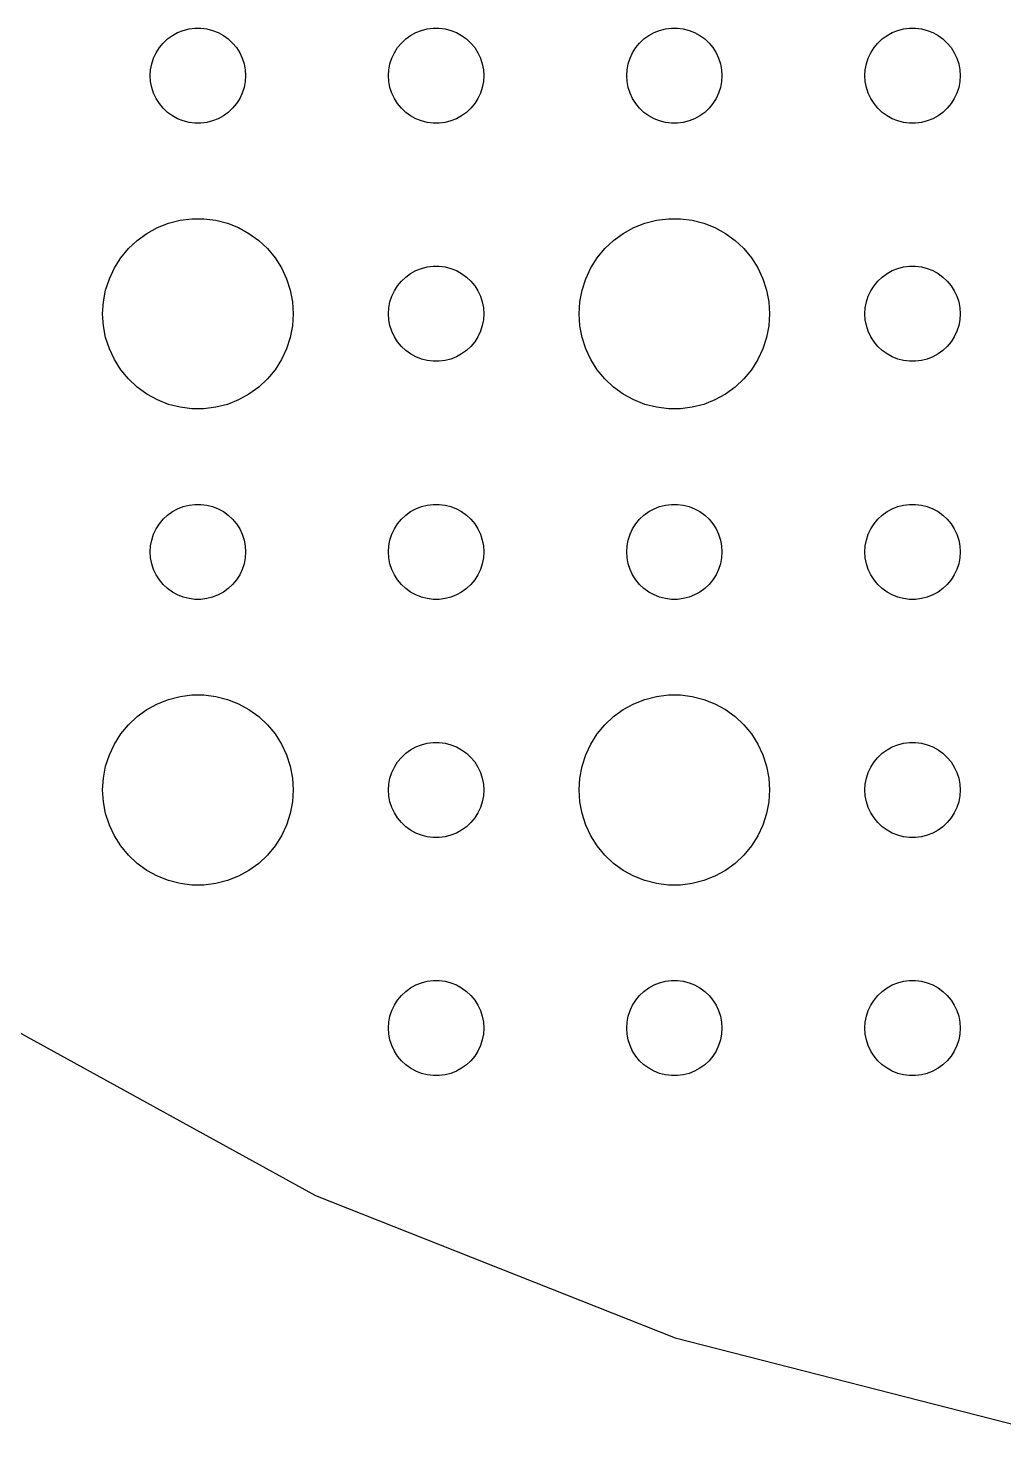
# Model space of a CAD drawing. Header units: metres. Extents: x -97 to 97, y -97 to 97.
# Drawn here: x -50.35 to -19.62, y -95.28 to -51 of the extents above; entities that cross this region are included whole.
import ezdxf

# ---------------------------------------------------------------- set-up
doc = ezdxf.new("R2010")
doc.units = ezdxf.units.M

msp = doc.modelspace()

# ---------------------------------------------------------------- linework, layer by layer
for p, q in [((-46.0934, -51.4732), (-45.9561, -51.3442)), ((-45.9561, -51.3442), (-45.8037, -51.2335)), ((-45.8037, -51.2335), (-45.6387, -51.1428)), ((-45.6387, -51.1428), (-45.4635, -51.0734)), ((-45.4635, -51.0734), (-45.2811, -51.0266)), ((-45.2811, -51.0266), (-45.0942, -51.003)), ((-45.0942, -51.003), (-44.9058, -51.003)), ((-44.9058, -51.003), (-44.7189, -51.0266)), ((-44.7189, -51.0266), (-44.5365, -51.0734)), ((-44.5365, -51.0734), (-44.3613, -51.1428)), ((-44.3613, -51.1428), (-44.1963, -51.2335)), ((-44.1963, -51.2335), (-44.0439, -51.3442)), ((-44.0439, -51.3442), (-43.9065, -51.4732)), ((-38.5934, -51.4732), (-38.4561, -51.3442)), ((-38.4561, -51.3442), (-38.3037, -51.2335)), ((-38.3037, -51.2335), (-38.1387, -51.1428)), ((-38.1387, -51.1428), (-37.9635, -51.0734)), ((-37.9635, -51.0734), (-37.7811, -51.0266)), ((-37.7811, -51.0266), (-37.5942, -51.003)), ((-37.5942, -51.003), (-37.4058, -51.003)), ((-37.4058, -51.003), (-37.2189, -51.0266)), ((-37.2189, -51.0266), (-37.0365, -51.0734)), ((-37.0365, -51.0734), (-36.8613, -51.1428)), ((-36.8613, -51.1428), (-36.6963, -51.2335)), ((-36.6963, -51.2335), (-36.5439, -51.3442)), ((-36.5439, -51.3442), (-36.4065, -51.4732)), ((-31.0934, -51.4732), (-30.9561, -51.3442)), ((-30.9561, -51.3442), (-30.8037, -51.2335)), ((-30.8037, -51.2335), (-30.6387, -51.1428)), ((-30.6387, -51.1428), (-30.4635, -51.0734)), ((-30.4635, -51.0734), (-30.2811, -51.0266)), ((-30.2811, -51.0266), (-30.0942, -51.003)), ((-30.0942, -51.003), (-29.9058, -51.003)), ((-29.9058, -51.003), (-29.7189, -51.0266)), ((-29.7189, -51.0266), (-29.5365, -51.0734)), ((-29.5365, -51.0734), (-29.3613, -51.1428)), ((-29.3613, -51.1428), (-29.1963, -51.2335)), ((-29.1963, -51.2335), (-29.0439, -51.3442)), ((-29.0439, -51.3442), (-28.9065, -51.4732)), ((-23.5934, -51.4732), (-23.4561, -51.3442)), ((-23.4561, -51.3442), (-23.3037, -51.2335)), ((-23.3037, -51.2335), (-23.1387, -51.1428)), ((-23.1387, -51.1428), (-22.9635, -51.0734)), ((-22.9635, -51.0734), (-22.7811, -51.0266)), ((-22.7811, -51.0266), (-22.5942, -51.003)), ((-22.5942, -51.003), (-22.4058, -51.003)), ((-22.4058, -51.003), (-22.2189, -51.0266)), ((-22.2189, -51.0266), (-22.0365, -51.0734)), ((-22.0365, -51.0734), (-21.8613, -51.1428)), ((-21.8613, -51.1428), (-21.6963, -51.2335)), ((-21.6963, -51.2335), (-21.5439, -51.3442)), ((-21.5439, -51.3442), (-21.4065, -51.4732)), ((-46.3947, -51.9478), (-46.3145, -51.7774)), ((-46.3145, -51.7774), (-46.2135, -51.6183)), ((-46.2135, -51.6183), (-46.0934, -51.4732)), ((-43.9065, -51.4732), (-43.7865, -51.6183)), ((-43.7865, -51.6183), (-43.6855, -51.7774)), ((-43.6855, -51.7774), (-43.6053, -51.9478)), ((-38.8947, -51.9478), (-38.8145, -51.7774)), ((-38.8145, -51.7774), (-38.7135, -51.6183)), ((-38.7135, -51.6183), (-38.5934, -51.4732)), ((-36.4065, -51.4732), (-36.2865, -51.6183)), ((-36.2865, -51.6183), (-36.1855, -51.7774)), ((-36.1855, -51.7774), (-36.1053, -51.9478)), ((-31.3947, -51.9478), (-31.3145, -51.7774)), ((-31.3145, -51.7774), (-31.2135, -51.6183)), ((-31.2135, -51.6183), (-31.0934, -51.4732)), ((-28.9065, -51.4732), (-28.7865, -51.6183)), ((-28.7865, -51.6183), (-28.6855, -51.7774)), ((-28.6855, -51.7774), (-28.6053, -51.9478)), ((-23.8947, -51.9478), (-23.8145, -51.7774)), ((-23.8145, -51.7774), (-23.7135, -51.6183)), ((-23.7135, -51.6183), (-23.5934, -51.4732)), ((-21.4065, -51.4732), (-21.2865, -51.6183)), ((-21.2865, -51.6183), (-21.1855, -51.7774)), ((-21.1855, -51.7774), (-21.1053, -51.9478)), ((-46.4882, -52.312), (-46.4529, -52.127)), ((-46.4529, -52.127), (-46.3947, -51.9478)), ((-43.6053, -51.9478), (-43.5471, -52.127)), ((-43.5471, -52.127), (-43.5118, -52.312)), ((-38.9882, -52.312), (-38.9529, -52.127)), ((-38.9529, -52.127), (-38.8947, -51.9478)), ((-36.1053, -51.9478), (-36.0471, -52.127)), ((-36.0471, -52.127), (-36.0118, -52.312)), ((-31.4882, -52.312), (-31.4529, -52.127)), ((-31.4529, -52.127), (-31.3947, -51.9478)), ((-28.6053, -51.9478), (-28.5471, -52.127)), ((-28.5471, -52.127), (-28.5118, -52.312)), ((-23.9882, -52.312), (-23.9529, -52.127)), ((-23.9529, -52.127), (-23.8947, -51.9478)), ((-21.1053, -51.9478), (-21.0471, -52.127)), ((-21.0471, -52.127), (-21.0118, -52.312)), ((-46.5, -52.5), (-46.4882, -52.312)), ((-46.4882, -52.688), (-46.5, -52.5)), ((-46.4529, -52.873), (-46.4882, -52.688)), ((-43.5118, -52.688), (-43.5471, -52.873)), ((-43.5118, -52.312), (-43.5, -52.5)), ((-43.5, -52.5), (-43.5118, -52.688)), ((-39, -52.5), (-38.9882, -52.312)), ((-38.9882, -52.688), (-39, -52.5)), ((-38.9529, -52.873), (-38.9882, -52.688)), ((-36.0118, -52.688), (-36.0471, -52.873)), ((-36.0118, -52.312), (-36, -52.5)), ((-36, -52.5), (-36.0118, -52.688)), ((-31.5, -52.5), (-31.4882, -52.312)), ((-31.4882, -52.688), (-31.5, -52.5)), ((-31.4529, -52.873), (-31.4882, -52.688)), ((-28.5118, -52.688), (-28.5471, -52.873)), ((-28.5118, -52.312), (-28.5, -52.5)), ((-28.5, -52.5), (-28.5118, -52.688)), ((-24, -52.5), (-23.9882, -52.312)), ((-23.9882, -52.688), (-24, -52.5)), ((-23.9529, -52.873), (-23.9882, -52.688)), ((-21.0118, -52.688), (-21.0471, -52.873)), ((-21.0118, -52.312), (-21, -52.5)), ((-21, -52.5), (-21.0118, -52.688)), ((-46.3947, -53.0522), (-46.4529, -52.873)), ((-46.3145, -53.2226), (-46.3947, -53.0522)), ((-43.6053, -53.0522), (-43.6855, -53.2226)), ((-43.5471, -52.873), (-43.6053, -53.0522)), ((-38.8947, -53.0522), (-38.9529, -52.873)), ((-38.8145, -53.2226), (-38.8947, -53.0522)), ((-36.1053, -53.0522), (-36.1855, -53.2226)), ((-36.0471, -52.873), (-36.1053, -53.0522)), ((-31.3947, -53.0522), (-31.4529, -52.873)), ((-31.3145, -53.2226), (-31.3947, -53.0522)), ((-28.6053, -53.0522), (-28.6855, -53.2226)), ((-28.5471, -52.873), (-28.6053, -53.0522)), ((-23.8947, -53.0522), (-23.9529, -52.873)), ((-23.8145, -53.2226), (-23.8947, -53.0522)), ((-21.1053, -53.0522), (-21.1855, -53.2226)), ((-21.0471, -52.873), (-21.1053, -53.0522)), ((-46.2135, -53.3817), (-46.3145, -53.2226)), ((-46.0934, -53.5268), (-46.2135, -53.3817)), ((-45.9561, -53.6558), (-46.0934, -53.5268)), ((-43.9065, -53.5268), (-44.0439, -53.6558)), ((-43.7865, -53.3817), (-43.9065, -53.5268)), ((-43.6855, -53.2226), (-43.7865, -53.3817)), ((-38.7135, -53.3817), (-38.8145, -53.2226)), ((-38.5934, -53.5268), (-38.7135, -53.3817)), ((-38.4561, -53.6558), (-38.5934, -53.5268)), ((-36.4065, -53.5268), (-36.5439, -53.6558)), ((-36.2865, -53.3817), (-36.4065, -53.5268)), ((-36.1855, -53.2226), (-36.2865, -53.3817)), ((-31.2135, -53.3817), (-31.3145, -53.2226)), ((-31.0934, -53.5268), (-31.2135, -53.3817)), ((-30.9561, -53.6558), (-31.0934, -53.5268)), ((-28.9065, -53.5268), (-29.0439, -53.6558)), ((-28.7865, -53.3817), (-28.9065, -53.5268)), ((-28.6855, -53.2226), (-28.7865, -53.3817)), ((-23.7135, -53.3817), (-23.8145, -53.2226)), ((-23.5934, -53.5268), (-23.7135, -53.3817)), ((-23.4561, -53.6558), (-23.5934, -53.5268)), ((-21.4065, -53.5268), (-21.5439, -53.6558)), ((-21.2865, -53.3817), (-21.4065, -53.5268)), ((-21.1855, -53.2226), (-21.2865, -53.3817)), ((-45.8037, -53.7665), (-45.9561, -53.6558)), ((-45.6387, -53.8572), (-45.8037, -53.7665)), ((-45.4635, -53.9266), (-45.6387, -53.8572)), ((-45.2811, -53.9734), (-45.4635, -53.9266)), ((-45.0942, -53.997), (-45.2811, -53.9734)), ((-44.9058, -53.997), (-45.0942, -53.997)), ((-44.7189, -53.9734), (-44.9058, -53.997)), ((-44.5365, -53.9266), (-44.7189, -53.9734)), ((-44.3613, -53.8572), (-44.5365, -53.9266)), ((-44.1963, -53.7665), (-44.3613, -53.8572)), ((-44.0439, -53.6558), (-44.1963, -53.7665)), ((-38.3037, -53.7665), (-38.4561, -53.6558)), ((-38.1387, -53.8572), (-38.3037, -53.7665)), ((-37.9635, -53.9266), (-38.1387, -53.8572)), ((-37.7811, -53.9734), (-37.9635, -53.9266)), ((-37.5942, -53.997), (-37.7811, -53.9734)), ((-37.4058, -53.997), (-37.5942, -53.997)), ((-37.2189, -53.9734), (-37.4058, -53.997)), ((-37.0365, -53.9266), (-37.2189, -53.9734)), ((-36.8613, -53.8572), (-37.0365, -53.9266)), ((-36.6963, -53.7665), (-36.8613, -53.8572)), ((-36.5439, -53.6558), (-36.6963, -53.7665)), ((-30.8037, -53.7665), (-30.9561, -53.6558)), ((-30.6387, -53.8572), (-30.8037, -53.7665)), ((-30.4635, -53.9266), (-30.6387, -53.8572)), ((-30.2811, -53.9734), (-30.4635, -53.9266)), ((-30.0942, -53.997), (-30.2811, -53.9734)), ((-29.9058, -53.997), (-30.0942, -53.997)), ((-29.7189, -53.9734), (-29.9058, -53.997)), ((-29.5365, -53.9266), (-29.7189, -53.9734)), ((-29.3613, -53.8572), (-29.5365, -53.9266)), ((-29.1963, -53.7665), (-29.3613, -53.8572)), ((-29.0439, -53.6558), (-29.1963, -53.7665)), ((-23.3037, -53.7665), (-23.4561, -53.6558)), ((-23.1387, -53.8572), (-23.3037, -53.7665)), ((-22.9635, -53.9266), (-23.1387, -53.8572)), ((-22.7811, -53.9734), (-22.9635, -53.9266)), ((-22.5942, -53.997), (-22.7811, -53.9734)), ((-22.4058, -53.997), (-22.5942, -53.997)), ((-22.2189, -53.9734), (-22.4058, -53.997)), ((-22.0365, -53.9266), (-22.2189, -53.9734)), ((-21.8613, -53.8572), (-22.0365, -53.9266)), ((-21.6963, -53.7665), (-21.8613, -53.8572)), ((-21.5439, -53.6558), (-21.6963, -53.7665)), ((-45.927, -57.1468), (-45.5621, -57.0531)), ((-45.5621, -57.0531), (-45.1884, -57.0059)), ((-45.1884, -57.0059), (-44.8116, -57.0059)), ((-44.8116, -57.0059), (-44.4379, -57.0531)), ((-44.4379, -57.0531), (-44.0729, -57.1468)), ((-30.927, -57.1468), (-30.5621, -57.0531)), ((-30.5621, -57.0531), (-30.1884, -57.0059)), ((-30.1884, -57.0059), (-29.8116, -57.0059)), ((-29.8116, -57.0059), (-29.4379, -57.0531)), ((-29.4379, -57.0531), (-29.0729, -57.1468)), ((-46.9123, -57.6885), (-46.6075, -57.467)), ((-46.6075, -57.467), (-46.2773, -57.2855)), ((-46.2773, -57.2855), (-45.927, -57.1468)), ((-44.0729, -57.1468), (-43.7227, -57.2855)), ((-43.7227, -57.2855), (-43.3925, -57.467)), ((-43.3925, -57.467), (-43.0877, -57.6885)), ((-31.9123, -57.6885), (-31.6075, -57.467)), ((-31.6075, -57.467), (-31.2773, -57.2855)), ((-31.2773, -57.2855), (-30.927, -57.1468)), ((-29.0729, -57.1468), (-28.7227, -57.2855)), ((-28.7227, -57.2855), (-28.3925, -57.467)), ((-28.3925, -57.467), (-28.0877, -57.6885)), ((-47.427, -58.2366), (-47.1869, -57.9464)), ((-47.1869, -57.9464), (-46.9123, -57.6885)), ((-43.0877, -57.6885), (-42.8131, -57.9464)), ((-42.8131, -57.9464), (-42.5729, -58.2366)), ((-32.427, -58.2366), (-32.1869, -57.9464)), ((-32.1869, -57.9464), (-31.9123, -57.6885)), ((-28.0877, -57.6885), (-27.8131, -57.9464)), ((-27.8131, -57.9464), (-27.5729, -58.2366)), ((-47.6289, -58.5547), (-47.427, -58.2366)), ((-42.5729, -58.2366), (-42.3711, -58.5547)), ((-32.6289, -58.5547), (-32.427, -58.2366)), ((-27.5729, -58.2366), (-27.3711, -58.5547)), ((-47.7893, -58.8956), (-47.6289, -58.5547)), ((-42.3711, -58.5547), (-42.2107, -58.8956)), ((-38.5934, -58.9732), (-38.4561, -58.8442)), ((-38.4561, -58.8442), (-38.3037, -58.7335)), ((-38.3037, -58.7335), (-38.1387, -58.6428)), ((-38.1387, -58.6428), (-37.9635, -58.5734)), ((-37.9635, -58.5734), (-37.7811, -58.5266)), ((-37.7811, -58.5266), (-37.5942, -58.503)), ((-37.5942, -58.503), (-37.4058, -58.503)), ((-37.4058, -58.503), (-37.2189, -58.5266)), ((-37.2189, -58.5266), (-37.0365, -58.5734)), ((-37.0365, -58.5734), (-36.8613, -58.6428)), ((-36.8613, -58.6428), (-36.6963, -58.7335)), ((-36.6963, -58.7335), (-36.5439, -58.8442)), ((-36.5439, -58.8442), (-36.4065, -58.9732)), ((-32.7893, -58.8956), (-32.6289, -58.5547)), ((-27.3711, -58.5547), (-27.2107, -58.8956)), ((-23.5934, -58.9732), (-23.4561, -58.8442)), ((-23.4561, -58.8442), (-23.3037, -58.7335)), ((-23.3037, -58.7335), (-23.1387, -58.6428)), ((-23.1387, -58.6428), (-22.9635, -58.5734)), ((-22.9635, -58.5734), (-22.7811, -58.5266)), ((-22.7811, -58.5266), (-22.5942, -58.503)), ((-22.5942, -58.503), (-22.4058, -58.503)), ((-22.4058, -58.503), (-22.2189, -58.5266)), ((-22.2189, -58.5266), (-22.0365, -58.5734)), ((-22.0365, -58.5734), (-21.8613, -58.6428)), ((-21.8613, -58.6428), (-21.6963, -58.7335)), ((-21.6963, -58.7335), (-21.5439, -58.8442)), ((-21.5439, -58.8442), (-21.4065, -58.9732)), ((-47.9763, -59.624), (-47.9057, -59.2539)), ((-47.9057, -59.2539), (-47.7893, -58.8956)), ((-42.2107, -58.8956), (-42.0942, -59.2539)), ((-42.0942, -59.2539), (-42.0237, -59.624)), ((-38.8947, -59.4478), (-38.8145, -59.2774)), ((-38.8145, -59.2774), (-38.7135, -59.1183)), ((-38.7135, -59.1183), (-38.5934, -58.9732)), ((-36.4065, -58.9732), (-36.2865, -59.1183)), ((-36.2865, -59.1183), (-36.1855, -59.2774)), ((-36.1855, -59.2774), (-36.1053, -59.4478)), ((-32.9763, -59.624), (-32.9057, -59.2539)), ((-32.9057, -59.2539), (-32.7893, -58.8956)), ((-27.2107, -58.8956), (-27.0942, -59.2539)), ((-27.0942, -59.2539), (-27.0237, -59.624)), ((-23.8947, -59.4478), (-23.8145, -59.2774)), ((-23.8145, -59.2774), (-23.7135, -59.1183)), ((-23.7135, -59.1183), (-23.5934, -58.9732)), ((-21.4065, -58.9732), (-21.2865, -59.1183)), ((-21.2865, -59.1183), (-21.1855, -59.2774)), ((-21.1855, -59.2774), (-21.1053, -59.4478)), ((-48, -60), (-47.9763, -59.624)), ((-42.0237, -59.624), (-42, -60)), ((-38.9882, -59.812), (-38.9529, -59.627)), ((-38.9529, -59.627), (-38.8947, -59.4478)), ((-36.1053, -59.4478), (-36.0471, -59.627)), ((-36.0471, -59.627), (-36.0118, -59.812)), ((-33, -60), (-32.9763, -59.624)), ((-27.0237, -59.624), (-27, -60)), ((-23.9882, -59.812), (-23.9529, -59.627)), ((-23.9529, -59.627), (-23.8947, -59.4478)), ((-21.1053, -59.4478), (-21.0471, -59.627)), ((-21.0471, -59.627), (-21.0118, -59.812)), ((-47.9763, -60.376), (-48, -60)), ((-42, -60), (-42.0237, -60.376)), ((-39, -60), (-38.9882, -59.812)), ((-38.9882, -60.188), (-39, -60)), ((-38.9529, -60.373), (-38.9882, -60.188)), ((-36.0118, -60.188), (-36.0471, -60.373)), ((-36.0118, -59.812), (-36, -60)), ((-36, -60), (-36.0118, -60.188)), ((-32.9763, -60.376), (-33, -60)), ((-27, -60), (-27.0237, -60.376)), ((-24, -60), (-23.9882, -59.812)), ((-23.9882, -60.188), (-24, -60)), ((-23.9529, -60.373), (-23.9882, -60.188)), ((-21.0118, -60.188), (-21.0471, -60.373)), ((-21.0118, -59.812), (-21, -60)), ((-21, -60), (-21.0118, -60.188)), ((-47.9057, -60.7461), (-47.9763, -60.376)), ((-42.0237, -60.376), (-42.0942, -60.7461)), ((-38.8947, -60.5522), (-38.9529, -60.373)), ((-38.8145, -60.7226), (-38.8947, -60.5522)), ((-36.1053, -60.5522), (-36.1855, -60.7226)), ((-36.0471, -60.373), (-36.1053, -60.5522)), ((-32.9057, -60.7461), (-32.9763, -60.376)), ((-27.0237, -60.376), (-27.0942, -60.7461)), ((-23.8947, -60.5522), (-23.9529, -60.373)), ((-23.8145, -60.7226), (-23.8947, -60.5522)), ((-21.1053, -60.5522), (-21.1855, -60.7226)), ((-21.0471, -60.373), (-21.1053, -60.5522)), ((-47.7893, -61.1044), (-47.9057, -60.7461)), ((-47.6289, -61.4453), (-47.7893, -61.1044)), ((-42.2107, -61.1044), (-42.3711, -61.4453)), ((-42.0942, -60.7461), (-42.2107, -61.1044)), ((-38.7135, -60.8817), (-38.8145, -60.7226)), ((-38.5934, -61.0268), (-38.7135, -60.8817)), ((-38.4561, -61.1558), (-38.5934, -61.0268)), ((-36.4065, -61.0268), (-36.5439, -61.1558)), ((-36.2865, -60.8817), (-36.4065, -61.0268)), ((-36.1855, -60.7226), (-36.2865, -60.8817)), ((-32.7893, -61.1044), (-32.9057, -60.7461)), ((-32.6289, -61.4453), (-32.7893, -61.1044)), ((-27.2107, -61.1044), (-27.3711, -61.4453)), ((-27.0942, -60.7461), (-27.2107, -61.1044)), ((-23.7135, -60.8817), (-23.8145, -60.7226)), ((-23.5934, -61.0268), (-23.7135, -60.8817)), ((-23.4561, -61.1558), (-23.5934, -61.0268)), ((-21.4065, -61.0268), (-21.5439, -61.1558)), ((-21.2865, -60.8817), (-21.4065, -61.0268)), ((-21.1855, -60.7226), (-21.2865, -60.8817)), ((-47.427, -61.7634), (-47.6289, -61.4453)), ((-42.3711, -61.4453), (-42.5729, -61.7634)), ((-38.3037, -61.2665), (-38.4561, -61.1558)), ((-38.1387, -61.3572), (-38.3037, -61.2665)), ((-37.9635, -61.4266), (-38.1387, -61.3572)), ((-37.7811, -61.4734), (-37.9635, -61.4266)), ((-37.5942, -61.497), (-37.7811, -61.4734)), ((-37.4058, -61.497), (-37.5942, -61.497)), ((-37.2189, -61.4734), (-37.4058, -61.497)), ((-37.0365, -61.4266), (-37.2189, -61.4734)), ((-36.8613, -61.3572), (-37.0365, -61.4266)), ((-36.6963, -61.2665), (-36.8613, -61.3572)), ((-36.5439, -61.1558), (-36.6963, -61.2665)), ((-32.427, -61.7634), (-32.6289, -61.4453)), ((-27.3711, -61.4453), (-27.5729, -61.7634)), ((-23.3037, -61.2665), (-23.4561, -61.1558)), ((-23.1387, -61.3572), (-23.3037, -61.2665)), ((-22.9635, -61.4266), (-23.1387, -61.3572)), ((-22.7811, -61.4734), (-22.9635, -61.4266)), ((-22.5942, -61.497), (-22.7811, -61.4734)), ((-22.4058, -61.497), (-22.5942, -61.497)), ((-22.2189, -61.4734), (-22.4058, -61.497)), ((-22.0365, -61.4266), (-22.2189, -61.4734)), ((-21.8613, -61.3572), (-22.0365, -61.4266)), ((-21.6963, -61.2665), (-21.8613, -61.3572)), ((-21.5439, -61.1558), (-21.6963, -61.2665)), ((-47.1869, -62.0536), (-47.427, -61.7634)), ((-42.5729, -61.7634), (-42.8131, -62.0536)), ((-32.1869, -62.0536), (-32.427, -61.7634)), ((-27.5729, -61.7634), (-27.8131, -62.0536)), ((-46.9123, -62.3115), (-47.1869, -62.0536)), ((-46.6075, -62.533), (-46.9123, -62.3115)), ((-43.0877, -62.3115), (-43.3925, -62.533)), ((-42.8131, -62.0536), (-43.0877, -62.3115)), ((-31.9123, -62.3115), (-32.1869, -62.0536)), ((-31.6075, -62.533), (-31.9123, -62.3115)), ((-28.0877, -62.3115), (-28.3925, -62.533)), ((-27.8131, -62.0536), (-28.0877, -62.3115)), ((-46.2773, -62.7145), (-46.6075, -62.533)), ((-45.927, -62.8532), (-46.2773, -62.7145)), ((-45.5621, -62.9469), (-45.927, -62.8532)), ((-44.0729, -62.8532), (-44.4379, -62.9469)), ((-43.7227, -62.7145), (-44.0729, -62.8532)), ((-43.3925, -62.533), (-43.7227, -62.7145)), ((-31.2773, -62.7145), (-31.6075, -62.533)), ((-30.927, -62.8532), (-31.2773, -62.7145)), ((-30.5621, -62.9469), (-30.927, -62.8532)), ((-29.0729, -62.8532), (-29.4379, -62.9469)), ((-28.7227, -62.7145), (-29.0729, -62.8532)), ((-28.3925, -62.533), (-28.7227, -62.7145)), ((-45.1884, -62.9941), (-45.5621, -62.9469)), ((-44.8116, -62.9941), (-45.1884, -62.9941)), ((-44.4379, -62.9469), (-44.8116, -62.9941)), ((-30.1884, -62.9941), (-30.5621, -62.9469)), ((-29.8116, -62.9941), (-30.1884, -62.9941)), ((-29.4379, -62.9469), (-29.8116, -62.9941)), ((-46.0934, -66.4732), (-45.9561, -66.3442)), ((-45.9561, -66.3442), (-45.8037, -66.2335)), ((-45.8037, -66.2335), (-45.6387, -66.1428)), ((-45.6387, -66.1428), (-45.4635, -66.0734)), ((-45.4635, -66.0734), (-45.2811, -66.0266)), ((-45.2811, -66.0266), (-45.0942, -66.003)), ((-45.0942, -66.003), (-44.9058, -66.003)), ((-44.9058, -66.003), (-44.7189, -66.0266)), ((-44.7189, -66.0266), (-44.5365, -66.0734)), ((-44.5365, -66.0734), (-44.3613, -66.1428)), ((-44.3613, -66.1428), (-44.1963, -66.2335)), ((-44.1963, -66.2335), (-44.0439, -66.3442)), ((-44.0439, -66.3442), (-43.9065, -66.4732)), ((-38.5934, -66.4732), (-38.4561, -66.3442)), ((-38.4561, -66.3442), (-38.3037, -66.2335)), ((-38.3037, -66.2335), (-38.1387, -66.1428)), ((-38.1387, -66.1428), (-37.9635, -66.0734)), ((-37.9635, -66.0734), (-37.7811, -66.0266)), ((-37.7811, -66.0266), (-37.5942, -66.003)), ((-37.5942, -66.003), (-37.4058, -66.003)), ((-37.4058, -66.003), (-37.2189, -66.0266)), ((-37.2189, -66.0266), (-37.0365, -66.0734)), ((-37.0365, -66.0734), (-36.8613, -66.1428)), ((-36.8613, -66.1428), (-36.6963, -66.2335)), ((-36.6963, -66.2335), (-36.5439, -66.3442)), ((-36.5439, -66.3442), (-36.4065, -66.4732)), ((-31.0934, -66.4732), (-30.9561, -66.3442)), ((-30.9561, -66.3442), (-30.8037, -66.2335)), ((-30.8037, -66.2335), (-30.6387, -66.1428)), ((-30.6387, -66.1428), (-30.4635, -66.0734)), ((-30.4635, -66.0734), (-30.2811, -66.0266)), ((-30.2811, -66.0266), (-30.0942, -66.003)), ((-30.0942, -66.003), (-29.9058, -66.003)), ((-29.9058, -66.003), (-29.7189, -66.0266)), ((-29.7189, -66.0266), (-29.5365, -66.0734)), ((-29.5365, -66.0734), (-29.3613, -66.1428)), ((-29.3613, -66.1428), (-29.1963, -66.2335)), ((-29.1963, -66.2335), (-29.0439, -66.3442)), ((-29.0439, -66.3442), (-28.9065, -66.4732)), ((-23.5934, -66.4732), (-23.4561, -66.3442)), ((-23.4561, -66.3442), (-23.3037, -66.2335)), ((-23.3037, -66.2335), (-23.1387, -66.1428)), ((-23.1387, -66.1428), (-22.9635, -66.0734)), ((-22.9635, -66.0734), (-22.7811, -66.0266)), ((-22.7811, -66.0266), (-22.5942, -66.003)), ((-22.5942, -66.003), (-22.4058, -66.003)), ((-22.4058, -66.003), (-22.2189, -66.0266)), ((-22.2189, -66.0266), (-22.0365, -66.0734)), ((-22.0365, -66.0734), (-21.8613, -66.1428)), ((-21.8613, -66.1428), (-21.6963, -66.2335)), ((-21.6963, -66.2335), (-21.5439, -66.3442)), ((-21.5439, -66.3442), (-21.4065, -66.4732)), ((-46.3947, -66.9478), (-46.3145, -66.7774)), ((-46.3145, -66.7774), (-46.2135, -66.6183)), ((-46.2135, -66.6183), (-46.0934, -66.4732)), ((-43.9065, -66.4732), (-43.7865, -66.6183)), ((-43.7865, -66.6183), (-43.6855, -66.7774)), ((-43.6855, -66.7774), (-43.6053, -66.9478)), ((-38.8947, -66.9478), (-38.8145, -66.7774)), ((-38.8145, -66.7774), (-38.7135, -66.6183)), ((-38.7135, -66.6183), (-38.5934, -66.4732)), ((-36.4065, -66.4732), (-36.2865, -66.6183)), ((-36.2865, -66.6183), (-36.1855, -66.7774)), ((-36.1855, -66.7774), (-36.1053, -66.9478)), ((-31.3947, -66.9478), (-31.3145, -66.7774)), ((-31.3145, -66.7774), (-31.2135, -66.6183)), ((-31.2135, -66.6183), (-31.0934, -66.4732)), ((-28.9065, -66.4732), (-28.7865, -66.6183)), ((-28.7865, -66.6183), (-28.6855, -66.7774)), ((-28.6855, -66.7774), (-28.6053, -66.9478)), ((-23.8947, -66.9478), (-23.8145, -66.7774)), ((-23.8145, -66.7774), (-23.7135, -66.6183)), ((-23.7135, -66.6183), (-23.5934, -66.4732)), ((-21.4065, -66.4732), (-21.2865, -66.6183)), ((-21.2865, -66.6183), (-21.1855, -66.7774)), ((-21.1855, -66.7774), (-21.1053, -66.9478)), ((-46.4882, -67.312), (-46.4529, -67.127)), ((-46.4529, -67.127), (-46.3947, -66.9478)), ((-43.6053, -66.9478), (-43.5471, -67.127)), ((-43.5471, -67.127), (-43.5118, -67.312)), ((-38.9882, -67.312), (-38.9529, -67.127)), ((-38.9529, -67.127), (-38.8947, -66.9478)), ((-36.1053, -66.9478), (-36.0471, -67.127)), ((-36.0471, -67.127), (-36.0118, -67.312)), ((-31.4882, -67.312), (-31.4529, -67.127)), ((-31.4529, -67.127), (-31.3947, -66.9478)), ((-28.6053, -66.9478), (-28.5471, -67.127)), ((-28.5471, -67.127), (-28.5118, -67.312)), ((-23.9882, -67.312), (-23.9529, -67.127)), ((-23.9529, -67.127), (-23.8947, -66.9478)), ((-21.1053, -66.9478), (-21.0471, -67.127)), ((-21.0471, -67.127), (-21.0118, -67.312)), ((-46.5, -67.5), (-46.4882, -67.312)), ((-46.4882, -67.688), (-46.5, -67.5)), ((-46.4529, -67.873), (-46.4882, -67.688)), ((-43.5118, -67.688), (-43.5471, -67.873)), ((-43.5118, -67.312), (-43.5, -67.5)), ((-43.5, -67.5), (-43.5118, -67.688)), ((-39, -67.5), (-38.9882, -67.312)), ((-38.9882, -67.688), (-39, -67.5)), ((-38.9529, -67.873), (-38.9882, -67.688)), ((-36.0118, -67.688), (-36.0471, -67.873)), ((-36.0118, -67.312), (-36, -67.5)), ((-36, -67.5), (-36.0118, -67.688)), ((-31.5, -67.5), (-31.4882, -67.312)), ((-31.4882, -67.688), (-31.5, -67.5)), ((-31.4529, -67.873), (-31.4882, -67.688)), ((-28.5118, -67.688), (-28.5471, -67.873)), ((-28.5118, -67.312), (-28.5, -67.5)), ((-28.5, -67.5), (-28.5118, -67.688)), ((-24, -67.5), (-23.9882, -67.312)), ((-23.9882, -67.688), (-24, -67.5)), ((-23.9529, -67.873), (-23.9882, -67.688)), ((-21.0118, -67.688), (-21.0471, -67.873)), ((-21.0118, -67.312), (-21, -67.5)), ((-21, -67.5), (-21.0118, -67.688)), ((-46.3947, -68.0522), (-46.4529, -67.873)), ((-46.3145, -68.2226), (-46.3947, -68.0522)), ((-43.6053, -68.0522), (-43.6855, -68.2226)), ((-43.5471, -67.873), (-43.6053, -68.0522)), ((-38.8947, -68.0522), (-38.9529, -67.873)), ((-38.8145, -68.2226), (-38.8947, -68.0522)), ((-36.1053, -68.0522), (-36.1855, -68.2226)), ((-36.0471, -67.873), (-36.1053, -68.0522)), ((-31.3947, -68.0522), (-31.4529, -67.873)), ((-31.3145, -68.2226), (-31.3947, -68.0522)), ((-28.6053, -68.0522), (-28.6855, -68.2226)), ((-28.5471, -67.873), (-28.6053, -68.0522)), ((-23.8947, -68.0522), (-23.9529, -67.873)), ((-23.8145, -68.2226), (-23.8947, -68.0522)), ((-21.1053, -68.0522), (-21.1855, -68.2226)), ((-21.0471, -67.873), (-21.1053, -68.0522)), ((-46.2135, -68.3817), (-46.3145, -68.2226)), ((-46.0934, -68.5268), (-46.2135, -68.3817)), ((-45.9561, -68.6558), (-46.0934, -68.5268)), ((-43.9065, -68.5268), (-44.0439, -68.6558)), ((-43.7865, -68.3817), (-43.9065, -68.5268)), ((-43.6855, -68.2226), (-43.7865, -68.3817)), ((-38.7135, -68.3817), (-38.8145, -68.2226)), ((-38.5934, -68.5268), (-38.7135, -68.3817)), ((-38.4561, -68.6558), (-38.5934, -68.5268)), ((-36.4065, -68.5268), (-36.5439, -68.6558)), ((-36.2865, -68.3817), (-36.4065, -68.5268)), ((-36.1855, -68.2226), (-36.2865, -68.3817)), ((-31.2135, -68.3817), (-31.3145, -68.2226)), ((-31.0934, -68.5268), (-31.2135, -68.3817)), ((-30.9561, -68.6558), (-31.0934, -68.5268)), ((-28.9065, -68.5268), (-29.0439, -68.6558)), ((-28.7865, -68.3817), (-28.9065, -68.5268)), ((-28.6855, -68.2226), (-28.7865, -68.3817)), ((-23.7135, -68.3817), (-23.8145, -68.2226)), ((-23.5934, -68.5268), (-23.7135, -68.3817)), ((-23.4561, -68.6558), (-23.5934, -68.5268)), ((-21.4065, -68.5268), (-21.5439, -68.6558)), ((-21.2865, -68.3817), (-21.4065, -68.5268)), ((-21.1855, -68.2226), (-21.2865, -68.3817)), ((-45.8037, -68.7665), (-45.9561, -68.6558)), ((-45.6387, -68.8572), (-45.8037, -68.7665)), ((-45.4635, -68.9266), (-45.6387, -68.8572)), ((-45.2811, -68.9734), (-45.4635, -68.9266)), ((-45.0942, -68.997), (-45.2811, -68.9734)), ((-44.9058, -68.997), (-45.0942, -68.997)), ((-44.7189, -68.9734), (-44.9058, -68.997)), ((-44.5365, -68.9266), (-44.7189, -68.9734)), ((-44.3613, -68.8572), (-44.5365, -68.9266)), ((-44.1963, -68.7665), (-44.3613, -68.8572)), ((-44.0439, -68.6558), (-44.1963, -68.7665)), ((-38.3037, -68.7665), (-38.4561, -68.6558)), ((-38.1387, -68.8572), (-38.3037, -68.7665)), ((-37.9635, -68.9266), (-38.1387, -68.8572)), ((-37.7811, -68.9734), (-37.9635, -68.9266)), ((-37.5942, -68.997), (-37.7811, -68.9734)), ((-37.4058, -68.997), (-37.5942, -68.997)), ((-37.2189, -68.9734), (-37.4058, -68.997)), ((-37.0365, -68.9266), (-37.2189, -68.9734)), ((-36.8613, -68.8572), (-37.0365, -68.9266)), ((-36.6963, -68.7665), (-36.8613, -68.8572)), ((-36.5439, -68.6558), (-36.6963, -68.7665)), ((-30.8037, -68.7665), (-30.9561, -68.6558)), ((-30.6387, -68.8572), (-30.8037, -68.7665)), ((-30.4635, -68.9266), (-30.6387, -68.8572)), ((-30.2811, -68.9734), (-30.4635, -68.9266)), ((-30.0942, -68.997), (-30.2811, -68.9734)), ((-29.9058, -68.997), (-30.0942, -68.997)), ((-29.7189, -68.9734), (-29.9058, -68.997)), ((-29.5365, -68.9266), (-29.7189, -68.9734)), ((-29.3613, -68.8572), (-29.5365, -68.9266)), ((-29.1963, -68.7665), (-29.3613, -68.8572)), ((-29.0439, -68.6558), (-29.1963, -68.7665)), ((-23.3037, -68.7665), (-23.4561, -68.6558)), ((-23.1387, -68.8572), (-23.3037, -68.7665)), ((-22.9635, -68.9266), (-23.1387, -68.8572)), ((-22.7811, -68.9734), (-22.9635, -68.9266)), ((-22.5942, -68.997), (-22.7811, -68.9734)), ((-22.4058, -68.997), (-22.5942, -68.997)), ((-22.2189, -68.9734), (-22.4058, -68.997)), ((-22.0365, -68.9266), (-22.2189, -68.9734)), ((-21.8613, -68.8572), (-22.0365, -68.9266)), ((-21.6963, -68.7665), (-21.8613, -68.8572)), ((-21.5439, -68.6558), (-21.6963, -68.7665)), ((-46.2773, -72.2855), (-45.927, -72.1468)), ((-45.927, -72.1468), (-45.5621, -72.0531)), ((-45.5621, -72.0531), (-45.1884, -72.0059)), ((-45.1884, -72.0059), (-44.8116, -72.0059)), ((-44.8116, -72.0059), (-44.4379, -72.0531)), ((-44.4379, -72.0531), (-44.0729, -72.1468)), ((-44.0729, -72.1468), (-43.7227, -72.2855)), ((-31.2773, -72.2855), (-30.927, -72.1468)), ((-30.927, -72.1468), (-30.5621, -72.0531)), ((-30.5621, -72.0531), (-30.1884, -72.0059)), ((-30.1884, -72.0059), (-29.8116, -72.0059)), ((-29.8116, -72.0059), (-29.4379, -72.0531)), ((-29.4379, -72.0531), (-29.0729, -72.1468)), ((-29.0729, -72.1468), (-28.7227, -72.2855)), ((-46.9123, -72.6885), (-46.6075, -72.467)), ((-46.6075, -72.467), (-46.2773, -72.2855)), ((-43.7227, -72.2855), (-43.3925, -72.467)), ((-43.3925, -72.467), (-43.0877, -72.6885)), ((-31.9123, -72.6885), (-31.6075, -72.467)), ((-31.6075, -72.467), (-31.2773, -72.2855)), ((-28.7227, -72.2855), (-28.3925, -72.467)), ((-28.3925, -72.467), (-28.0877, -72.6885)), ((-47.427, -73.2366), (-47.1869, -72.9464)), ((-47.1869, -72.9464), (-46.9123, -72.6885)), ((-43.0877, -72.6885), (-42.8131, -72.9464)), ((-42.8131, -72.9464), (-42.5729, -73.2366)), ((-32.427, -73.2366), (-32.1869, -72.9464)), ((-32.1869, -72.9464), (-31.9123, -72.6885)), ((-28.0877, -72.6885), (-27.8131, -72.9464)), ((-27.8131, -72.9464), (-27.5729, -73.2366)), ((-47.6289, -73.5547), (-47.427, -73.2366)), ((-42.5729, -73.2366), (-42.3711, -73.5547)), ((-32.6289, -73.5547), (-32.427, -73.2366)), ((-27.5729, -73.2366), (-27.3711, -73.5547)), ((-47.9057, -74.2539), (-47.7893, -73.8956)), ((-47.7893, -73.8956), (-47.6289, -73.5547)), ((-42.3711, -73.5547), (-42.2107, -73.8956)), ((-42.2107, -73.8956), (-42.0942, -74.2539)), ((-38.5934, -73.9732), (-38.4561, -73.8442)), ((-38.4561, -73.8442), (-38.3037, -73.7335)), ((-38.3037, -73.7335), (-38.1387, -73.6428)), ((-38.1387, -73.6428), (-37.9635, -73.5734)), ((-37.9635, -73.5734), (-37.7811, -73.5266)), ((-37.7811, -73.5266), (-37.5942, -73.503)), ((-37.5942, -73.503), (-37.4058, -73.503)), ((-37.4058, -73.503), (-37.2189, -73.5266)), ((-37.2189, -73.5266), (-37.0365, -73.5734)), ((-37.0365, -73.5734), (-36.8613, -73.6428)), ((-36.8613, -73.6428), (-36.6963, -73.7335)), ((-36.6963, -73.7335), (-36.5439, -73.8442)), ((-36.5439, -73.8442), (-36.4065, -73.9732)), ((-32.9057, -74.2539), (-32.7893, -73.8956)), ((-32.7893, -73.8956), (-32.6289, -73.5547)), ((-27.3711, -73.5547), (-27.2107, -73.8956)), ((-27.2107, -73.8956), (-27.0942, -74.2539)), ((-23.5934, -73.9732), (-23.4561, -73.8442)), ((-23.4561, -73.8442), (-23.3037, -73.7335)), ((-23.3037, -73.7335), (-23.1387, -73.6428)), ((-23.1387, -73.6428), (-22.9635, -73.5734)), ((-22.9635, -73.5734), (-22.7811, -73.5266)), ((-22.7811, -73.5266), (-22.5942, -73.503)), ((-22.5942, -73.503), (-22.4058, -73.503)), ((-22.4058, -73.503), (-22.2189, -73.5266)), ((-22.2189, -73.5266), (-22.0365, -73.5734)), ((-22.0365, -73.5734), (-21.8613, -73.6428)), ((-21.8613, -73.6428), (-21.6963, -73.7335)), ((-21.6963, -73.7335), (-21.5439, -73.8442)), ((-21.5439, -73.8442), (-21.4065, -73.9732)), ((-47.9763, -74.624), (-47.9057, -74.2539)), ((-42.0942, -74.2539), (-42.0237, -74.624)), ((-38.8947, -74.4478), (-38.8145, -74.2774)), ((-38.8145, -74.2774), (-38.7135, -74.1183)), ((-38.7135, -74.1183), (-38.5934, -73.9732)), ((-36.4065, -73.9732), (-36.2865, -74.1183)), ((-36.2865, -74.1183), (-36.1855, -74.2774)), ((-36.1855, -74.2774), (-36.1053, -74.4478)), ((-32.9763, -74.624), (-32.9057, -74.2539)), ((-27.0942, -74.2539), (-27.0237, -74.624)), ((-23.8947, -74.4478), (-23.8145, -74.2774)), ((-23.8145, -74.2774), (-23.7135, -74.1183)), ((-23.7135, -74.1183), (-23.5934, -73.9732)), ((-21.4065, -73.9732), (-21.2865, -74.1183)), ((-21.2865, -74.1183), (-21.1855, -74.2774)), ((-21.1855, -74.2774), (-21.1053, -74.4478)), ((-48, -75), (-47.9763, -74.624)), ((-42.0237, -74.624), (-42, -75)), ((-39, -75), (-38.9882, -74.812)), ((-38.9882, -74.812), (-38.9529, -74.627)), ((-38.9529, -74.627), (-38.8947, -74.4478)), ((-36.1053, -74.4478), (-36.0471, -74.627)), ((-36.0471, -74.627), (-36.0118, -74.812)), ((-36.0118, -74.812), (-36, -75)), ((-33, -75), (-32.9763, -74.624)), ((-27.0237, -74.624), (-27, -75)), ((-24, -75), (-23.9882, -74.812)), ((-23.9882, -74.812), (-23.9529, -74.627)), ((-23.9529, -74.627), (-23.8947, -74.4478)), ((-21.1053, -74.4478), (-21.0471, -74.627)), ((-21.0471, -74.627), (-21.0118, -74.812)), ((-21.0118, -74.812), (-21, -75)), ((-47.9763, -75.376), (-48, -75)), ((-42, -75), (-42.0237, -75.376)), ((-38.9882, -75.188), (-39, -75)), ((-38.9529, -75.373), (-38.9882, -75.188)), ((-36.0118, -75.188), (-36.0471, -75.373)), ((-36, -75), (-36.0118, -75.188)), ((-32.9763, -75.376), (-33, -75)), ((-27, -75), (-27.0237, -75.376)), ((-23.9882, -75.188), (-24, -75)), ((-23.9529, -75.373), (-23.9882, -75.188)), ((-21.0118, -75.188), (-21.0471, -75.373)), ((-21, -75), (-21.0118, -75.188)), ((-47.9057, -75.7461), (-47.9763, -75.376)), ((-42.0237, -75.376), (-42.0942, -75.7461)), ((-38.8947, -75.5522), (-38.9529, -75.373)), ((-38.8145, -75.7226), (-38.8947, -75.5522)), ((-36.1053, -75.5522), (-36.1855, -75.7226)), ((-36.0471, -75.373), (-36.1053, -75.5522)), ((-32.9057, -75.7461), (-32.9763, -75.376)), ((-27.0237, -75.376), (-27.0942, -75.7461)), ((-23.8947, -75.5522), (-23.9529, -75.373)), ((-23.8145, -75.7226), (-23.8947, -75.5522)), ((-21.1053, -75.5522), (-21.1855, -75.7226)), ((-21.0471, -75.373), (-21.1053, -75.5522)), ((-47.7893, -76.1044), (-47.9057, -75.7461)), ((-47.6289, -76.4453), (-47.7893, -76.1044)), ((-42.2107, -76.1044), (-42.3711, -76.4453)), ((-42.0942, -75.7461), (-42.2107, -76.1044)), ((-38.7135, -75.8817), (-38.8145, -75.7226)), ((-38.5934, -76.0268), (-38.7135, -75.8817)), ((-38.4561, -76.1558), (-38.5934, -76.0268)), ((-38.3037, -76.2665), (-38.4561, -76.1558)), ((-36.5439, -76.1558), (-36.6963, -76.2665)), ((-36.4065, -76.0268), (-36.5439, -76.1558)), ((-36.2865, -75.8817), (-36.4065, -76.0268)), ((-36.1855, -75.7226), (-36.2865, -75.8817)), ((-32.7893, -76.1044), (-32.9057, -75.7461)), ((-32.6289, -76.4453), (-32.7893, -76.1044)), ((-27.2107, -76.1044), (-27.3711, -76.4453)), ((-27.0942, -75.7461), (-27.2107, -76.1044)), ((-23.7135, -75.8817), (-23.8145, -75.7226)), ((-23.5934, -76.0268), (-23.7135, -75.8817)), ((-23.4561, -76.1558), (-23.5934, -76.0268)), ((-23.3037, -76.2665), (-23.4561, -76.1558)), ((-21.5439, -76.1558), (-21.6963, -76.2665)), ((-21.4065, -76.0268), (-21.5439, -76.1558)), ((-21.2865, -75.8817), (-21.4065, -76.0268)), ((-21.1855, -75.7226), (-21.2865, -75.8817)), ((-47.427, -76.7634), (-47.6289, -76.4453)), ((-42.3711, -76.4453), (-42.5729, -76.7634)), ((-38.1387, -76.3572), (-38.3037, -76.2665)), ((-37.9635, -76.4266), (-38.1387, -76.3572)), ((-37.7811, -76.4734), (-37.9635, -76.4266)), ((-37.5942, -76.497), (-37.7811, -76.4734)), ((-37.4058, -76.497), (-37.5942, -76.497)), ((-37.2189, -76.4734), (-37.4058, -76.497)), ((-37.0365, -76.4266), (-37.2189, -76.4734)), ((-36.8613, -76.3572), (-37.0365, -76.4266)), ((-36.6963, -76.2665), (-36.8613, -76.3572)), ((-32.427, -76.7634), (-32.6289, -76.4453)), ((-27.3711, -76.4453), (-27.5729, -76.7634)), ((-23.1387, -76.3572), (-23.3037, -76.2665)), ((-22.9635, -76.4266), (-23.1387, -76.3572)), ((-22.7811, -76.4734), (-22.9635, -76.4266)), ((-22.5942, -76.497), (-22.7811, -76.4734)), ((-22.4058, -76.497), (-22.5942, -76.497)), ((-22.2189, -76.4734), (-22.4058, -76.497)), ((-22.0365, -76.4266), (-22.2189, -76.4734)), ((-21.8613, -76.3572), (-22.0365, -76.4266)), ((-21.6963, -76.2665), (-21.8613, -76.3572)), ((-47.1869, -77.0536), (-47.427, -76.7634)), ((-42.5729, -76.7634), (-42.8131, -77.0536)), ((-32.1869, -77.0536), (-32.427, -76.7634)), ((-27.5729, -76.7634), (-27.8131, -77.0536)), ((-46.9123, -77.3115), (-47.1869, -77.0536)), ((-46.6075, -77.533), (-46.9123, -77.3115)), ((-43.0877, -77.3115), (-43.3925, -77.533)), ((-42.8131, -77.0536), (-43.0877, -77.3115)), ((-31.9123, -77.3115), (-32.1869, -77.0536)), ((-31.6075, -77.533), (-31.9123, -77.3115)), ((-28.0877, -77.3115), (-28.3925, -77.533)), ((-27.8131, -77.0536), (-28.0877, -77.3115)), ((-46.2773, -77.7145), (-46.6075, -77.533)), ((-45.927, -77.8532), (-46.2773, -77.7145)), ((-45.5621, -77.9469), (-45.927, -77.8532)), ((-44.0729, -77.8532), (-44.4379, -77.9469)), ((-43.7227, -77.7145), (-44.0729, -77.8532)), ((-43.3925, -77.533), (-43.7227, -77.7145)), ((-31.2773, -77.7145), (-31.6075, -77.533)), ((-30.927, -77.8532), (-31.2773, -77.7145)), ((-30.5621, -77.9469), (-30.927, -77.8532)), ((-29.0729, -77.8532), (-29.4379, -77.9469)), ((-28.7227, -77.7145), (-29.0729, -77.8532)), ((-28.3925, -77.533), (-28.7227, -77.7145)), ((-45.1884, -77.9941), (-45.5621, -77.9469)), ((-44.8116, -77.9941), (-45.1884, -77.9941)), ((-44.4379, -77.9469), (-44.8116, -77.9941)), ((-30.1884, -77.9941), (-30.5621, -77.9469)), ((-29.8116, -77.9941), (-30.1884, -77.9941)), ((-29.4379, -77.9469), (-29.8116, -77.9941)), ((-37.9635, -81.0734), (-37.7811, -81.0266)), ((-37.7811, -81.0266), (-37.5942, -81.003)), ((-37.5942, -81.003), (-37.4058, -81.003)), ((-37.4058, -81.003), (-37.2189, -81.0266)), ((-37.2189, -81.0266), (-37.0365, -81.0734)), ((-30.4635, -81.0734), (-30.2811, -81.0266)), ((-30.2811, -81.0266), (-30.0942, -81.003)), ((-30.0942, -81.003), (-29.9058, -81.003)), ((-29.9058, -81.003), (-29.7189, -81.0266)), ((-29.7189, -81.0266), (-29.5365, -81.0734)), ((-22.9635, -81.0734), (-22.7811, -81.0266)), ((-22.7811, -81.0266), (-22.5942, -81.003)), ((-22.5942, -81.003), (-22.4058, -81.003)), ((-22.4058, -81.003), (-22.2189, -81.0266)), ((-22.2189, -81.0266), (-22.0365, -81.0734)), ((-38.5934, -81.4732), (-38.4561, -81.3442)), ((-38.4561, -81.3442), (-38.3037, -81.2335)), ((-38.3037, -81.2335), (-38.1387, -81.1428)), ((-38.1387, -81.1428), (-37.9635, -81.0734)), ((-37.0365, -81.0734), (-36.8613, -81.1428)), ((-36.8613, -81.1428), (-36.6963, -81.2335)), ((-36.6963, -81.2335), (-36.5439, -81.3442)), ((-36.5439, -81.3442), (-36.4065, -81.4732)), ((-31.0934, -81.4732), (-30.9561, -81.3442)), ((-30.9561, -81.3442), (-30.8037, -81.2335)), ((-30.8037, -81.2335), (-30.6387, -81.1428)), ((-30.6387, -81.1428), (-30.4635, -81.0734)), ((-29.5365, -81.0734), (-29.3613, -81.1428)), ((-29.3613, -81.1428), (-29.1963, -81.2335)), ((-29.1963, -81.2335), (-29.0439, -81.3442)), ((-29.0439, -81.3442), (-28.9065, -81.4732)), ((-23.5934, -81.4732), (-23.4561, -81.3442)), ((-23.4561, -81.3442), (-23.3037, -81.2335)), ((-23.3037, -81.2335), (-23.1387, -81.1428)), ((-23.1387, -81.1428), (-22.9635, -81.0734)), ((-22.0365, -81.0734), (-21.8613, -81.1428)), ((-21.8613, -81.1428), (-21.6963, -81.2335)), ((-21.6963, -81.2335), (-21.5439, -81.3442)), ((-21.5439, -81.3442), (-21.4065, -81.4732)), ((-51.9752, -81.8998), (-41.3006, -87.7682)), ((-38.8947, -81.9478), (-38.8145, -81.7774)), ((-38.8145, -81.7774), (-38.7135, -81.6183)), ((-38.7135, -81.6183), (-38.5934, -81.4732)), ((-36.4065, -81.4732), (-36.2865, -81.6183)), ((-36.2865, -81.6183), (-36.1855, -81.7774)), ((-36.1855, -81.7774), (-36.1053, -81.9478)), ((-31.3947, -81.9478), (-31.3145, -81.7774)), ((-31.3145, -81.7774), (-31.2135, -81.6183)), ((-31.2135, -81.6183), (-31.0934, -81.4732)), ((-28.9065, -81.4732), (-28.7865, -81.6183)), ((-28.7865, -81.6183), (-28.6855, -81.7774)), ((-28.6855, -81.7774), (-28.6053, -81.9478)), ((-23.8947, -81.9478), (-23.8145, -81.7774)), ((-23.8145, -81.7774), (-23.7135, -81.6183)), ((-23.7135, -81.6183), (-23.5934, -81.4732)), ((-21.4065, -81.4732), (-21.2865, -81.6183)), ((-21.2865, -81.6183), (-21.1855, -81.7774)), ((-21.1855, -81.7774), (-21.1053, -81.9478)), ((-39, -82.5), (-38.9882, -82.312)), ((-38.9882, -82.312), (-38.9529, -82.127)), ((-38.9529, -82.127), (-38.8947, -81.9478)), ((-36.1053, -81.9478), (-36.0471, -82.127)), ((-36.0471, -82.127), (-36.0118, -82.312)), ((-36.0118, -82.312), (-36, -82.5)), ((-31.5, -82.5), (-31.4882, -82.312)), ((-31.4882, -82.312), (-31.4529, -82.127)), ((-31.4529, -82.127), (-31.3947, -81.9478)), ((-28.6053, -81.9478), (-28.5471, -82.127)), ((-28.5471, -82.127), (-28.5118, -82.312)), ((-28.5118, -82.312), (-28.5, -82.5)), ((-24, -82.5), (-23.9882, -82.312)), ((-23.9882, -82.312), (-23.9529, -82.127)), ((-23.9529, -82.127), (-23.8947, -81.9478)), ((-21.1053, -81.9478), (-21.0471, -82.127)), ((-21.0471, -82.127), (-21.0118, -82.312)), ((-21.0118, -82.312), (-21, -82.5)), ((-38.9882, -82.688), (-39, -82.5)), ((-38.9529, -82.873), (-38.9882, -82.688)), ((-36.0118, -82.688), (-36.0471, -82.873)), ((-36, -82.5), (-36.0118, -82.688)), ((-31.4882, -82.688), (-31.5, -82.5)), ((-31.4529, -82.873), (-31.4882, -82.688)), ((-28.5118, -82.688), (-28.5471, -82.873)), ((-28.5, -82.5), (-28.5118, -82.688)), ((-23.9882, -82.688), (-24, -82.5)), ((-23.9529, -82.873), (-23.9882, -82.688)), ((-21.0118, -82.688), (-21.0471, -82.873)), ((-21, -82.5), (-21.0118, -82.688)), ((-38.8947, -83.0522), (-38.9529, -82.873)), ((-38.8145, -83.2226), (-38.8947, -83.0522)), ((-38.7135, -83.3817), (-38.8145, -83.2226)), ((-36.1855, -83.2226), (-36.2865, -83.3817)), ((-36.1053, -83.0522), (-36.1855, -83.2226)), ((-36.0471, -82.873), (-36.1053, -83.0522)), ((-31.3947, -83.0522), (-31.4529, -82.873)), ((-31.3145, -83.2226), (-31.3947, -83.0522)), ((-31.2135, -83.3817), (-31.3145, -83.2226)), ((-28.6855, -83.2226), (-28.7865, -83.3817)), ((-28.6053, -83.0522), (-28.6855, -83.2226)), ((-28.5471, -82.873), (-28.6053, -83.0522)), ((-23.8947, -83.0522), (-23.9529, -82.873)), ((-23.8145, -83.2226), (-23.8947, -83.0522)), ((-23.7135, -83.3817), (-23.8145, -83.2226)), ((-21.1855, -83.2226), (-21.2865, -83.3817)), ((-21.1053, -83.0522), (-21.1855, -83.2226)), ((-21.0471, -82.873), (-21.1053, -83.0522)), ((-38.5934, -83.5268), (-38.7135, -83.3817)), ((-38.4561, -83.6558), (-38.5934, -83.5268)), ((-38.3037, -83.7665), (-38.4561, -83.6558)), ((-36.5439, -83.6558), (-36.6963, -83.7665)), ((-36.4065, -83.5268), (-36.5439, -83.6558)), ((-36.2865, -83.3817), (-36.4065, -83.5268)), ((-31.0934, -83.5268), (-31.2135, -83.3817)), ((-30.9561, -83.6558), (-31.0934, -83.5268)), ((-30.8037, -83.7665), (-30.9561, -83.6558)), ((-29.0439, -83.6558), (-29.1963, -83.7665)), ((-28.9065, -83.5268), (-29.0439, -83.6558)), ((-28.7865, -83.3817), (-28.9065, -83.5268)), ((-23.5934, -83.5268), (-23.7135, -83.3817)), ((-23.4561, -83.6558), (-23.5934, -83.5268)), ((-23.3037, -83.7665), (-23.4561, -83.6558)), ((-21.5439, -83.6558), (-21.6963, -83.7665)), ((-21.4065, -83.5268), (-21.5439, -83.6558)), ((-21.2865, -83.3817), (-21.4065, -83.5268)), ((-38.1387, -83.8572), (-38.3037, -83.7665)), ((-37.9635, -83.9266), (-38.1387, -83.8572)), ((-37.7811, -83.9734), (-37.9635, -83.9266)), ((-37.5942, -83.997), (-37.7811, -83.9734)), ((-37.4058, -83.997), (-37.5942, -83.997)), ((-37.2189, -83.9734), (-37.4058, -83.997)), ((-37.0365, -83.9266), (-37.2189, -83.9734)), ((-36.8613, -83.8572), (-37.0365, -83.9266)), ((-36.6963, -83.7665), (-36.8613, -83.8572)), ((-30.6387, -83.8572), (-30.8037, -83.7665)), ((-30.4635, -83.9266), (-30.6387, -83.8572)), ((-30.2811, -83.9734), (-30.4635, -83.9266)), ((-30.0942, -83.997), (-30.2811, -83.9734)), ((-29.9058, -83.997), (-30.0942, -83.997)), ((-29.7189, -83.9734), (-29.9058, -83.997)), ((-29.5365, -83.9266), (-29.7189, -83.9734)), ((-29.3613, -83.8572), (-29.5365, -83.9266)), ((-29.1963, -83.7665), (-29.3613, -83.8572)), ((-23.1387, -83.8572), (-23.3037, -83.7665)), ((-22.9635, -83.9266), (-23.1387, -83.8572)), ((-22.7811, -83.9734), (-22.9635, -83.9266)), ((-22.5942, -83.997), (-22.7811, -83.9734)), ((-22.4058, -83.997), (-22.5942, -83.997)), ((-22.2189, -83.9734), (-22.4058, -83.997)), ((-22.0365, -83.9266), (-22.2189, -83.9734)), ((-21.8613, -83.8572), (-22.0365, -83.9266)), ((-21.6963, -83.7665), (-21.8613, -83.8572)), ((-41.3006, -87.7682), (-29.9746, -92.2525)), ((-29.9746, -92.2525), (-18.176, -95.2819))]:
    msp.add_line(p, q)

doc.saveas('drawing.dxf')
